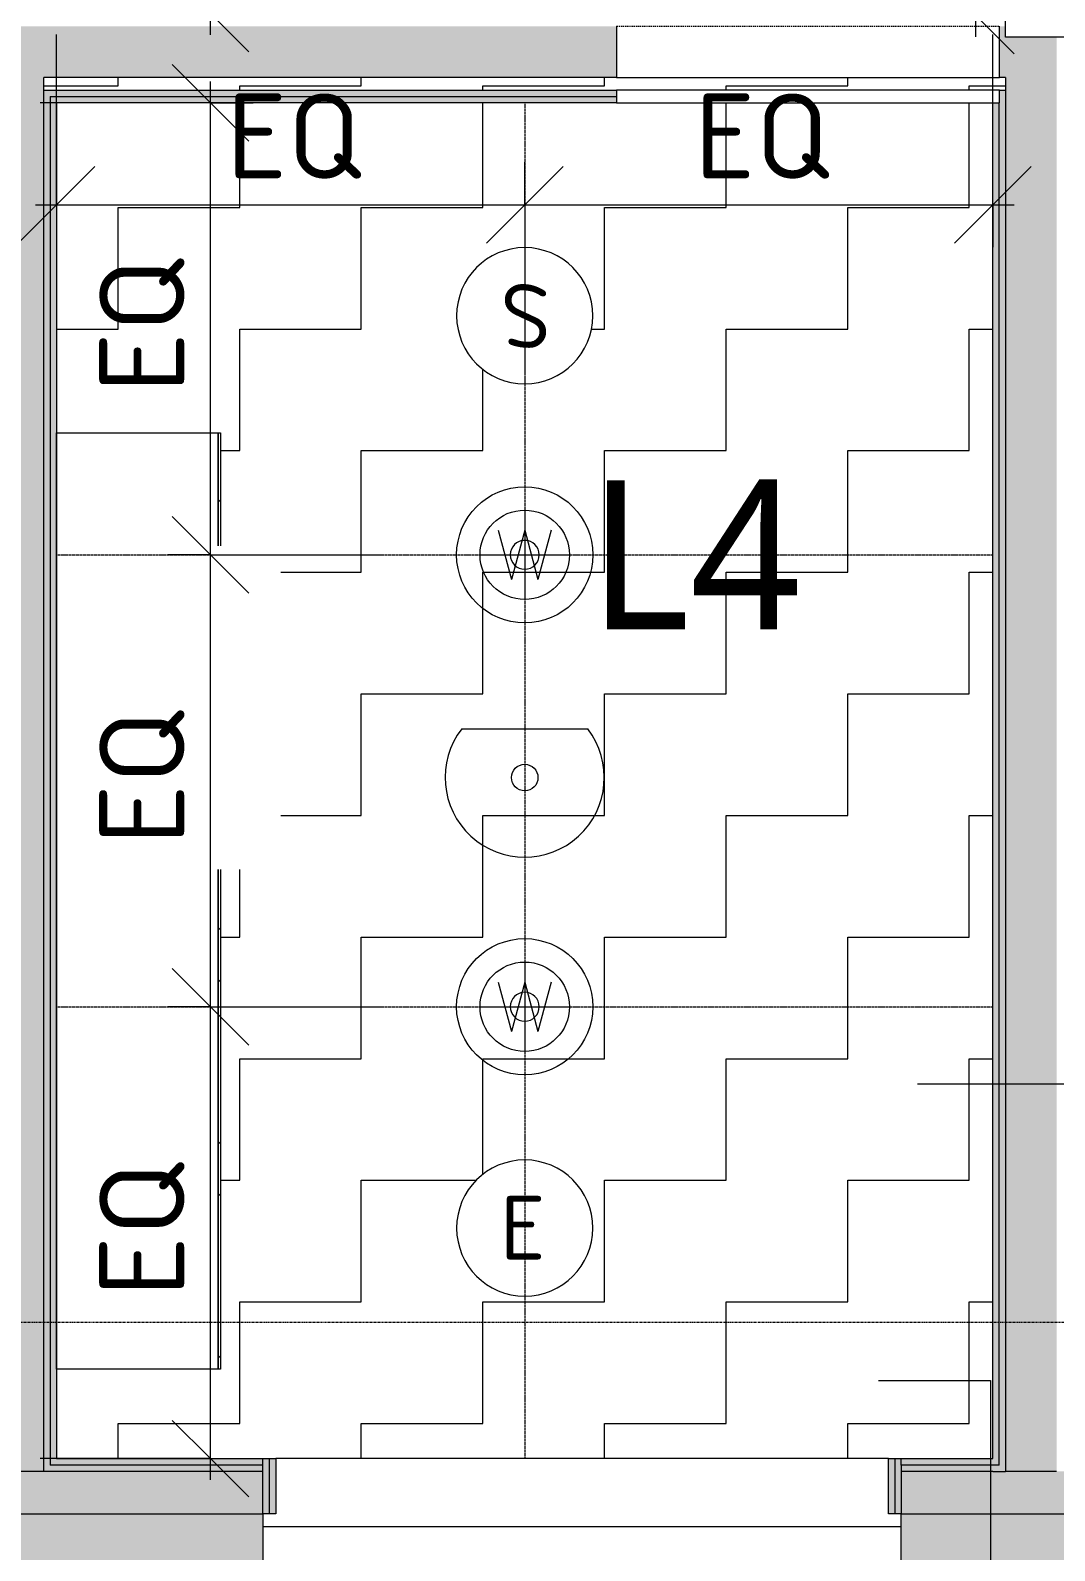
# Model space of a CAD drawing. Header units: centimetres. Extents: x -391356 to -382095, y -768 to 204275.
# Drawn here: x -388212 to -387971.3, y 200709.6 to 201066.7 of the extents above; entities that cross this region are included whole.
import ezdxf

# ---------------------------------------------------------------- set-up
doc = ezdxf.new("R2010")
doc.units = ezdxf.units.CM
for name, pattern in [('Dash', [0.5, 0.3, -0.2]), ('虛線圓點 3_16_', [0.79375, 0.47625, -0.15875, 0, -0.15875]), ('隱藏 1_16_', [0.238125, 0.15875, -0.079375])]:
    doc.linetypes.add(name, pattern=pattern)
for name, color, linetype, lineweight in [('一般標註', 7, 'Continuous', 5), ('一般模型', 7, 'Continuous', 5), ('共用邊緣', 7, 'Continuous', 5), ('天花板', 7, 'Continuous', 5), ('天花板標籤', 7, 'Continuous', 5), ('尺寸', 7, 'Continuous', 5), ('尺寸-100', 7, 'Continuous', 5), ('工項編碼標籤', 7, 'Continuous', 5), ('房間標籤', 7, 'Continuous', 5), ('柱線-1', 7, '虛線圓點 3_16_', 5), ('構架_豎框', 7, 'Continuous', 5), ('燈具', 7, 'Continuous', 5), ('牆', 7, 'Continuous', 5), ('窗', 7, 'Continuous', 5), ('線', 7, 'Continuous', 5), ('線-1', 7, '隱藏 1_16_', 5), ('表面樣式', 7, 'Continuous', 5)]:
    doc.layers.add(name, color=color, linetype=linetype, lineweight=lineweight)
for name, color, linetype, lineweight, true_color in [('塗層 2 _5_-1', 7, 'Continuous', 5, 0xaaaaaa), ('牆-1', 7, 'Continuous', 5, 0xe4e4e4), ('結構 _1_-1', 7, 'Continuous', 9, 0xaaaaaa), ('襯底_2_-1', 7, 'Continuous', 5, 0xaaaaaa), ('門-1', 7, 'Continuous', 5, 0xaaaaaa), ('門-3', 7, 'Continuous', 5, 0xeaeaea), ('門-4', 7, 'Dash', 5, 0xeaeaea)]:
    doc.layers.add(name, color=color, linetype=linetype, lineweight=lineweight, true_color=true_color)
doc.styles.add('ISOCPEUR', font='isocpeur.ttf', dxfattribs={"height": 15})
doc.styles.add('ISOCPEUR_4', font='isocpeur.ttf', dxfattribs={"height": 20})
doc.styles.add('微軟正黑體_1', font='Microsoft JhengHei.ttf', dxfattribs={"height": 35})
doc.dimstyles.new('一般標註_小_', dxfattribs={"dimscale": 30.48, "dimtxt": 19.919624, "dimasz": 0.590551, "dimexe": 0.328084, "dimexo": 0.0625, "dimgap": 0, "dimtad": 1, "dimdec": 1, "dimrnd": 0.1, "dimdsep": 46, "dimtxsty": 'ISOCPEUR_4', "dimblk1": 'OBLIQUE', "dimblk2": 'OBLIQUE', "dimsah": 1, "dimcen": 0.09, "dimdle": 0.164042, "dimazin": 0, "dimtfac": 1, "dimtdec": 4, "dimtix": 1, "dimtmove": 0, "dimatfit": 3, "dimfxl": 1.312336, "dimfxlon": 1, "dimtvp": 1, "dimtolj": 1, "dimtzin": 0, "dimarcsym": 2})

# ---------------------------------------------------------------- blocks, each defined once
blk = doc.blocks.new('通用窗 - W4_H230xW150-2956925-一層天花平面圖')
at = {"layer": '窗'}
for p, q in [((-75, 4.5), (-75, -7.5)), ((75, 4.5), (-75, 4.5)), ((75, -7.5), (75, 4.5)), ((75, -7.5), (-75, -7.5))]:
    blk.add_line(p, q, dxfattribs=at)
blk = doc.blocks.new('通用門_單開 - D2_H230xW90-3274375-一層天花平面圖')
at = {"layer": '構架_豎框'}
for p, q in [((-45, -27), (-45, -12)), ((-40, -12), (-45, -12)), ((40, -12), (-40, -12)), ((-40, -16), (-40, -12)), ((40, -12), (45, -12)), ((40, -16), (40, -12)), ((45, -12), (45, -27)), ((-38, -16), (-40, -16)), ((38, -16), (-38, -16)), ((-38, -16), (-38, -27)), ((38, -27), (38, -16)), ((38, -16), (40, -16)), ((-45, -27), (-38, -27)), ((-38, -27), (38, -27)), ((45, -27), (38, -27))]:
    blk.add_line(p, q, dxfattribs=at)
blk = doc.blocks.new('茶水間流理臺_1 - 茶水間流理臺_220 2-3115418-一層天花平面圖')
at = {"layer": '一般模型'}
h = blk.add_hatch(dxfattribs=at)
h.set_pattern_fill('FP_11', color=256, style=0, pattern_type=2)
h.set_pattern_definition([(315, (-200752.163, -388103.8), (25.144717, 25.144717), []), (315, (-200714.063, -388103.8), (25.144717, 25.144717), [])])
h.paths.add_polyline_path([(0, 63.5), (117.46, 63.5), (117.46, 64), (0, 64)])
h.paths.add_polyline_path([(193.46, 63.5), (220, 63.5), (220, 64), (193.46, 64)])
for p, q in [((0, 102), (220, 102)), ((0, 64), (0, 102)), ((220, 102), (220, 64)), ((117.46, 64), (0, 64)), ((0, 63.5), (0, 64)), ((0, 64), (117.46, 64)), ((117.46, 63.5), (0, 63.5)), ((220, 64), (193.46, 64)), ((193.46, 64), (220, 64)), ((220, 63.5), (193.46, 63.5)), ((220, 64), (220, 63.5))]:
    blk.add_line(p, q, dxfattribs=at)
blk = doc.blocks.new('開口 - 開口 90_240-3125759-一層天花平面圖')
at = {"layer": '門-4'}
for p, q in [((-45, 6), (45, 6)), ((-45, -6), (45, -6))]:
    blk.add_line(p, q, dxfattribs=at)
blk = doc.blocks.new('L4 防潮圓形崁燈 - L4-2186256-一層天花平面圖')
at = {"layer": '燈具'}
for p, q in [((0, 10.5), (0, -10.5)), ((-6.21, 5.8), (-3.11, -5.8)), ((0, 5.8), (-3.11, -5.8)), ((0, 5.8), (3.11, -5.8)), ((6.21, 5.8), (3.11, -5.8)), ((-10.5, 0), (10.5, 0))]:
    blk.add_line(p, q, dxfattribs=at)
for radius in [16, 10.5]:
    blk.add_circle((0, 0), radius, dxfattribs=at)
blk = doc.blocks.new('DIMBLOCK29-一層天花平面圖')
at = {"layer": '尺寸-100'}
for p, q in [((-388169.63, 201142.93), (-388178.63, 201151.93)), ((-388169.63, 201142.93), (-388209.63, 201142.93)), ((-388169.63, 201065.7), (-388169.63, 201142.93)), ((-388169.63, 201142.93), (-388160.63, 201133.93)), ((-388169.63, 201142.93), (-388159.63, 201142.93)), ((-388169.63, 201070.7), (-388178.63, 201079.7)), ((-388169.63, 201070.7), (-388209.63, 201070.7)), ((-388169.63, 201070.7), (-388160.63, 201061.7)), ((-388169.63, 201070.7), (-388159.63, 201070.7))]:
    blk.add_line(p, q, dxfattribs=at)
at = {"layer": '尺寸-100', "color": 0, "insert": (-388195.76, 201091.68), "char_height": 20, "width": 36.315, "attachment_point": 1, "rotation": 90, "line_spacing_factor": 1.149209, "style": 'ISOCPEUR_4'}
blk.add_mtext('EQ', dxfattribs=at)
blk = doc.blocks.new('_Oblique')
at = {"color": 0, "linetype": 'ByBlock', "lineweight": -2}
blk.add_line((-0.5, -0.5), (0.5, 0.5), dxfattribs=at)
blk = doc.blocks.new('DIMBLOCK31-一層天花平面圖')
at = {"layer": '尺寸-100'}
for p, q in [((-388169.63, 200837.34), (-388178.63, 200846.34)), ((-388169.63, 200837.34), (-388179.63, 200837.34)), ((-388169.63, 200726.16), (-388169.63, 200837.34)), ((-388169.63, 200837.34), (-388160.63, 200828.34)), ((-388169.63, 200837.34), (-388129.63, 200837.34)), ((-388169.63, 200731.16), (-388178.63, 200740.16)), ((-388169.63, 200731.16), (-388209.63, 200731.16)), ((-388169.63, 200731.16), (-388160.63, 200722.16)), ((-388169.63, 200731.16), (-388159.63, 200731.16))]:
    blk.add_line(p, q, dxfattribs=at)
at = {"layer": '尺寸-100', "color": 0, "insert": (-388195.76, 200769.12), "char_height": 20, "width": 36.315, "attachment_point": 1, "rotation": 90, "line_spacing_factor": 1.149209, "style": 'ISOCPEUR_4'}
blk.add_mtext('EQ', dxfattribs=at)
blk = doc.blocks.new('DIMBLOCK32-一層天花平面圖')
at = {"layer": '尺寸-100'}
for p, q in [((-388169.63, 200943.52), (-388178.63, 200952.52)), ((-388169.63, 200943.52), (-388179.63, 200943.52)), ((-388169.63, 200837.34), (-388169.63, 200943.52)), ((-388169.63, 200943.52), (-388160.63, 200934.52)), ((-388169.63, 200943.52), (-388129.63, 200943.52)), ((-388169.63, 200837.34), (-388178.63, 200846.34)), ((-388169.63, 200837.34), (-388179.63, 200837.34)), ((-388169.63, 200837.34), (-388160.63, 200828.34)), ((-388169.63, 200837.34), (-388129.63, 200837.34))]:
    blk.add_line(p, q, dxfattribs=at)
at = {"layer": '尺寸-100', "color": 0, "insert": (-388195.76, 200875.3), "char_height": 20, "width": 36.315, "attachment_point": 1, "rotation": 90, "line_spacing_factor": 1.149209, "style": 'ISOCPEUR_4'}
blk.add_mtext('EQ', dxfattribs=at)
blk = doc.blocks.new('DIMBLOCK33-一層天花平面圖')
at = {"layer": '尺寸-100'}
for p, q in [((-388169.63, 201049.7), (-388178.63, 201058.7)), ((-388169.63, 200943.52), (-388169.63, 201054.7)), ((-388169.63, 201049.7), (-388209.63, 201049.7)), ((-388169.63, 201049.7), (-388160.63, 201040.7)), ((-388169.63, 201049.7), (-388159.63, 201049.7)), ((-388169.63, 200943.52), (-388178.63, 200952.52)), ((-388169.63, 200943.52), (-388179.63, 200943.52)), ((-388169.63, 200943.52), (-388160.63, 200934.52)), ((-388169.63, 200943.52), (-388129.63, 200943.52))]:
    blk.add_line(p, q, dxfattribs=at)
at = {"layer": '尺寸-100', "color": 0, "insert": (-388195.76, 200981.48), "char_height": 20, "width": 36.315, "attachment_point": 1, "rotation": 90, "line_spacing_factor": 1.149209, "style": 'ISOCPEUR_4'}
blk.add_mtext('EQ', dxfattribs=at)
blk = doc.blocks.new('DIMBLOCK34-一層天花平面圖')
at = {"layer": '尺寸-100'}
for p, q in [((-388205.8, 201025.78), (-388205.8, 201065.78)), ((-388205.8, 201025.78), (-388196.8, 201034.78)), ((-388095.8, 201025.78), (-388095.8, 201035.78)), ((-388095.8, 201025.78), (-388086.8, 201034.78)), ((-388205.8, 201025.78), (-388214.8, 201016.78)), ((-388210.8, 201025.78), (-388095.8, 201025.78)), ((-388205.8, 201025.78), (-388205.8, 201015.78)), ((-388095.8, 201025.78), (-388104.8, 201016.78)), ((-388095.8, 201025.78), (-388095.8, 200985.78))]:
    blk.add_line(p, q, dxfattribs=at)
at = {"layer": '尺寸-100', "color": 0, "insert": (-388165.93, 201051.91), "char_height": 20, "width": 36.315, "attachment_point": 1, "line_spacing_factor": 1.149209, "style": 'ISOCPEUR_4'}
blk.add_mtext('EQ', dxfattribs=at)
blk = doc.blocks.new('DIMBLOCK35-一層天花平面圖')
at = {"layer": '尺寸-100'}
for p, q in [((-387985.81, 201025.78), (-387985.81, 201065.78)), ((-388095.8, 201025.78), (-388095.8, 201035.78)), ((-388095.8, 201025.78), (-388086.8, 201034.78)), ((-387985.81, 201025.78), (-387976.81, 201034.78)), ((-388095.8, 201025.78), (-388104.8, 201016.78)), ((-388095.8, 201025.78), (-387980.81, 201025.78)), ((-388095.8, 201025.78), (-388095.8, 200985.78)), ((-387985.81, 201025.78), (-387994.81, 201016.78)), ((-387985.81, 201025.78), (-387985.81, 201015.78))]:
    blk.add_line(p, q, dxfattribs=at)
at = {"layer": '尺寸-100', "color": 0, "insert": (-388055.94, 201051.91), "char_height": 20, "width": 36.315, "attachment_point": 1, "line_spacing_factor": 1.149209, "style": 'ISOCPEUR_4'}
blk.add_mtext('EQ', dxfattribs=at)
blk = doc.blocks.new('DIMBLOCK129-一層天花平面圖')
at = {"layer": '尺寸-100'}
for p, q in [((-387989.76, 201175.16), (-387998.76, 201184.16)), ((-387989.76, 201175.16), (-388029.76, 201175.16)), ((-387989.76, 201065.2), (-387989.76, 201175.16)), ((-387989.76, 201175.16), (-387980.76, 201166.16)), ((-387989.76, 201175.16), (-387979.76, 201175.16)), ((-387989.76, 201070.2), (-387998.76, 201079.2)), ((-387989.76, 201070.2), (-388029.76, 201070.2)), ((-387989.76, 201070.2), (-387980.76, 201061.2)), ((-387989.76, 201070.2), (-387979.76, 201070.2))]:
    blk.add_line(p, q, dxfattribs=at)
at = {"layer": '尺寸-100', "color": 0, "insert": (-388015.88, 201103.53), "char_height": 20, "width": 45.9684, "attachment_point": 1, "rotation": 90, "line_spacing_factor": 1.149209, "style": 'ISOCPEUR_4'}
blk.add_mtext('105', dxfattribs=at)

msp = doc.modelspace()

# ---------------------------------------------------------------- hatches: boundary and pattern name
at = {"layer": '牆-1'}
h = msp.add_hatch(color=256, dxfattribs=at)
h.paths.add_polyline_path([(-387982.31, 200728.16), (-387970.81, 200728.16), (-387970.81, 201065.16), (-387982.81, 201065.16), (-387982.81, 200728.16)])
h.paths.add_polyline_path([(-387976.81, 201155.16), (-387970.81, 201155.16), (-387970.81, 201353.16), (-387982.81, 201353.16), (-387982.81, 201155.16)])
h.paths.add_polyline_path([(-387982.81, 201428.16), (-387970.81, 201428.16), (-387970.81, 201433.16), (-387982.81, 201433.16), (-387982.81, 201430.61)])
h = msp.add_hatch(color=256, dxfattribs=at)
h.paths.add_polyline_path([(-388388.81, 201055.7), (-388074.21, 201055.7), (-388074.21, 201067.7), (-388388.81, 201067.7), (-388388.81, 201058.48)])
h.paths.add_polyline_path([(-387984.21, 201055.7), (-387982.81, 201055.7), (-387982.81, 201067.7), (-387984.21, 201067.7), (-387984.21, 201058.48)])
for points in [[(-388208.8, 200728.16), (-388208.8, 201055.7), (-388220.8, 201055.7), (-388220.8, 200728.16), (-388211.89, 200728.16)], [(-388208.8, 200729.66), (-388207.3, 200729.66), (-388207.3, 201052.7), (-388208.8, 201052.7), (-388208.8, 200731.16)], [(-388207.3, 200731.16), (-388205.8, 200731.16), (-388205.8, 201051.2), (-388207.3, 201051.2), (-388207.3, 200731.77)], [(-388092.53, 201049.7), (-388074.21, 201049.7), (-388074.21, 201051.2), (-388205.8, 201051.2), (-388205.77, 201049.7), (-388108.81, 201049.7)], [(-387984.31, 200728.16), (-387982.81, 200728.16), (-387982.81, 201051.2), (-387984.21, 201051.2), (-387984.31, 201011.81), (-387984.31, 200729.66)], [(-387984.31, 200729.66), (-387984.31, 201049.7), (-387985.81, 201049.7), (-387985.81, 200729.66)], [(-388155.81, 200718.16), (-388155.81, 200731.16), (-388157.31, 200731.16), (-388157.31, 200718.16)], [(-388154.31, 200718.16), (-388154.31, 200731.16), (-388155.81, 200731.16), (-388155.81, 200718.16)], [(-388008.81, 200718.16), (-388008.81, 200731.16), (-388010.31, 200731.16), (-388010.31, 200718.16)], [(-388008.81, 200718.16), (-388007.31, 200718.16), (-388007.31, 200731.16), (-388008.81, 200731.16), (-388008.81, 200722.81)]]:
    msp.add_hatch(color=256, dxfattribs=at).paths.add_polyline_path(points)
h = msp.add_hatch(color=256, dxfattribs=at)
h.paths.add_polyline_path([(-387984.21, 201051.2), (-387982.81, 201051.2), (-387982.81, 201052.7), (-387984.21, 201052.7), (-387984.21, 201051.7)])
h.paths.add_polyline_path([(-388199.59, 201051.2), (-388074.21, 201051.2), (-388074.21, 201052.7), (-388207.3, 201052.7), (-388207.3, 201051.2), (-388200.1, 201051.2)])
h = msp.add_hatch(color=256, dxfattribs=at)
h.paths.add_polyline_path([(-387985.81, 200728.16), (-387984.31, 200728.16), (-387984.31, 200729.66), (-388007.31, 200729.66), (-388007.31, 200728.16), (-387991.49, 200728.16)])
h.paths.add_polyline_path([(-388199.33, 200728.16), (-388157.31, 200728.16), (-388157.31, 200729.66), (-388208.8, 200729.66), (-388208.8, 200728.16), (-388199.43, 200728.16)])
h = msp.add_hatch(color=256, dxfattribs=at)
h.paths.add_polyline_path([(-387985.81, 200729.66), (-387985.81, 200731.16), (-388007.31, 200731.16), (-388007.31, 200729.66), (-387992.86, 200729.66)])
h.paths.add_polyline_path([(-388198.03, 200729.66), (-388157.31, 200729.66), (-388157.31, 200731.16), (-388207.3, 200731.16), (-388207.3, 200729.66), (-388198.13, 200729.66)])
h = msp.add_hatch(color=256, dxfattribs=at)
h.paths.add_polyline_path([(-388613.31, 200718.16), (-388613.31, 200728.16), (-388615.81, 200728.16), (-388615.81, 200718.16), (-388615.65, 200718.16)])
h.paths.add_polyline_path([(-388182.05, 200718.16), (-388157.31, 200718.16), (-388157.31, 200728.16), (-388403.31, 200728.16), (-388403.31, 200718.16), (-388208.8, 200718.16)])
h.paths.add_polyline_path([(-387883.63, 200718.16), (-387855.81, 200718.16), (-387855.81, 200728.16), (-388007.31, 200728.16), (-388007.31, 200718.16), (-387943.32, 200718.16)])
h = msp.add_hatch(color=256, dxfattribs=at)
h.paths.add_polyline_path([(-387764.26, 200703.16), (-387750.81, 200703.16), (-387750.81, 200718.16), (-388007.31, 200718.16), (-388007.31, 200703.16), (-387880.81, 200703.16)])
h.paths.add_polyline_path([(-390390.36, 200703.16), (-390344.51, 200703.16), (-390344.51, 200718.16), (-390455.81, 200718.16), (-390455.81, 200703.16)])
h.paths.add_polyline_path([(-389605.65, 200703.16), (-389469.51, 200703.16), (-389469.51, 200718.16), (-389627.01, 200718.16), (-389627.01, 200703.16), (-389605.81, 200703.16)])
h.paths.add_polyline_path([(-388752.01, 200703.16), (-388598.31, 200703.16), (-388598.31, 200718.16), (-388752.01, 200718.16), (-388752.01, 200710.66)])
h.paths.add_polyline_path([(-388448.31, 200703.16), (-388157.31, 200703.16), (-388157.31, 200718.16), (-388448.31, 200718.16), (-388448.31, 200710.66)])
at = {"layer": '表面樣式'}
h = msp.add_hatch(dxfattribs=at)
h.set_pattern_fill('FP_2', color=256, style=0, pattern_type=2)
h.set_pattern_definition([(0, (0, 0), (28.575, 28.575), [28.575, -28.575]), (90, (28.575, 0), (-28.575, 28.575), [28.575, -28.575])])
h.paths.add_polyline_path([(-388196.49, 200731.16), (-387985.81, 200731.16), (-387985.81, 201049.7), (-388205.8, 201049.7), (-388205.8, 200972.16), (-388167.3, 200972.16), (-388167.3, 200945.62), (-388153.13, 200945.62), (-388153.13, 200869.62), (-388167.3, 200869.62), (-388167.3, 200752.16), (-388205.8, 200752.16), (-388205.8, 200731.16), (-388196.62, 200731.16)])
h.paths.add_polyline_path([(-388095.8, 200769.34), (-388096.64, 200769.36), (-388098.31, 200769.54), (-388101.14, 200770.26), (-388103.44, 200771.28), (-388105.21, 200772.4), (-388106.19, 200773.17), (-388107.97, 200774.95), (-388109.22, 200776.63), (-388110.22, 200778.44), (-388110.58, 200779.22), (-388111.14, 200780.8), (-388111.67, 200783.25), (-388111.8, 200785.76), (-388111.53, 200788.26), (-388111.14, 200789.89), (-388110.58, 200791.46), (-388109.22, 200794.06), (-388107.97, 200795.73), (-388107.41, 200796.35), (-388105.21, 200798.29), (-388103.07, 200799.6), (-388101.14, 200800.42), (-388099.94, 200800.8), (-388098.31, 200801.14), (-388095.8, 200801.34), (-388094.97, 200801.32), (-388092.53, 200800.98), (-388090.46, 200800.42), (-388088.17, 200799.4), (-388086.4, 200798.29), (-388085.41, 200797.51), (-388083.64, 200795.73), (-388082.38, 200794.06), (-388081.74, 200792.98), (-388081.02, 200791.46), (-388080.46, 200789.89), (-388079.94, 200787.43), (-388079.81, 200784.92), (-388080.07, 200782.43), (-388080.46, 200780.8), (-388081.39, 200778.44), (-388082.38, 200776.63), (-388083.64, 200774.95), (-388084.2, 200774.33), (-388086.4, 200772.4), (-388088.54, 200771.08), (-388090.46, 200770.26), (-388092.53, 200769.7), (-388093.3, 200769.54), (-388094.97, 200769.36)])
h.paths.add_polyline_path([(-388095.8, 200833.94), (-388096.68, 200834.06), (-388097.5, 200834.4), (-388098.21, 200834.94), (-388098.75, 200835.64), (-388099.09, 200836.46), (-388099.2, 200837.34), (-388099.09, 200838.22), (-388098.75, 200839.04), (-388098.21, 200839.75), (-388097.5, 200840.29), (-388096.68, 200840.63), (-388095.51, 200840.7), (-388094.6, 200840.49), (-388094.1, 200840.29), (-388093.4, 200839.75), (-388092.86, 200839.04), (-388092.52, 200838.22), (-388092.4, 200837.34), (-388092.52, 200836.46), (-388092.86, 200835.64), (-388093.4, 200834.94), (-388094.1, 200834.4), (-388094.92, 200834.06)])
h.paths.add_polyline_path([(-388095.8, 200940.12), (-388096.68, 200940.23), (-388097.5, 200940.57), (-388098.21, 200941.11), (-388098.75, 200941.82), (-388099.09, 200942.64), (-388099.2, 200943.52), (-388099.09, 200944.4), (-388098.75, 200945.22), (-388098.21, 200945.92), (-388097.5, 200946.46), (-388096.68, 200946.8), (-388095.8, 200946.92), (-388094.92, 200946.8), (-388094.1, 200946.46), (-388093.4, 200945.92), (-388092.86, 200945.22), (-388092.52, 200944.4), (-388092.4, 200943.52), (-388092.53, 200942.62), (-388092.87, 200941.8), (-388093.4, 200941.11), (-388094.1, 200940.57), (-388094.92, 200940.23)])
h.paths.add_polyline_path([(-388095.8, 200983.7), (-388097.5, 200983.81), (-388099.09, 200984.06), (-388101.14, 200984.61), (-388103.66, 200985.76), (-388105.21, 200986.75), (-388106.19, 200987.53), (-388107.97, 200989.31), (-388109.22, 200990.98), (-388109.86, 200992.06), (-388110.58, 200993.57), (-388111.14, 200995.15), (-388111.67, 200997.61), (-388111.8, 201000.12), (-388111.51, 201002.7), (-388110.86, 201005.03), (-388110.58, 201005.82), (-388109.22, 201008.41), (-388107.97, 201010.09), (-388106.93, 201011.16), (-388105.21, 201012.64), (-388103.07, 201013.95), (-388101.14, 201014.78), (-388099.94, 201015.15), (-388098.31, 201015.5), (-388095.8, 201015.7), (-388094.97, 201015.67), (-388092.53, 201015.34), (-388090.46, 201014.78), (-388088.17, 201013.76), (-388086.4, 201012.64), (-388085.36, 201011.81), (-388083.49, 201009.9), (-388082.38, 201008.41), (-388081.74, 201007.33), (-388080.74, 201005.02), (-388080.46, 201004.24), (-388079.94, 201001.78), (-388079.81, 200999.28), (-388080.07, 200996.78), (-388080.46, 200995.15), (-388081.02, 200993.57), (-388082.38, 200990.98), (-388083.64, 200989.31), (-388084.42, 200988.47), (-388086.4, 200986.75), (-388088.54, 200985.44), (-388091.2, 200984.39), (-388092.53, 200984.06), (-388094.1, 200983.81), (-388095.68, 200983.7)])
h.paths.add_polyline_path([(-387985.25, 201052.7), (-387982.81, 201052.7), (-387982.81, 201055.7), (-388208.8, 201055.7), (-388208.8, 201052.7), (-387985.28, 201052.7)])
h.paths.add_polyline_path([(-388169.44, 201070.7), (-388167.81, 201070.7), (-388167.81, 201215.16), (-388385.81, 201215.16), (-388385.81, 201070.7), (-388169.48, 201070.7)])
h.paths.add_polyline_path([(-388276.81, 201139.53), (-388277.69, 201139.65), (-388278.79, 201140.21), (-388279.21, 201140.53), (-388279.75, 201141.23), (-388280.09, 201142.05), (-388280.21, 201142.93), (-388280.09, 201143.81), (-388279.75, 201144.63), (-388279.21, 201145.33), (-388278.51, 201145.87), (-388277.69, 201146.21), (-388276.81, 201146.33), (-388275.93, 201146.21), (-388275.11, 201145.87), (-388274.4, 201145.33), (-388273.86, 201144.63), (-388273.52, 201143.81), (-388273.41, 201142.93), (-388273.52, 201142.05), (-388273.86, 201141.23), (-388274.4, 201140.53), (-388275.11, 201139.99), (-388275.93, 201139.65)])
h.paths.add_polyline_path([(-387768.81, 201175.16), (-387768.81, 201430.16), (-387967.81, 201430.16), (-387967.81, 201175.16), (-387770.81, 201175.16)])
h.paths.add_polyline_path([(-387880.81, 201185.16), (-387957.81, 201185.16), (-387957.81, 201199.16), (-387778.81, 201199.16), (-387778.81, 201185.16), (-387866.55, 201185.16)])
h.paths.add_polyline_path([(-388168.12, 201233.16), (-388167.81, 201233.16), (-388167.81, 201430.16), (-388385.81, 201430.16), (-388385.81, 201233.16), (-388168.16, 201233.16)])
h.paths.add_polyline_path([(-387934.06, 201280.01), (-387934.06, 201318.54), (-387902.06, 201318.54), (-387902.06, 201280.01)])
h.paths.add_polyline_path([(-387818.56, 201286.66), (-387819.39, 201286.68), (-387821.06, 201286.86), (-387823.9, 201287.58), (-387826.19, 201288.6), (-387827.96, 201289.72), (-387828.95, 201290.5), (-387830.72, 201292.27), (-387831.98, 201293.95), (-387832.62, 201295.03), (-387833.34, 201296.54), (-387833.9, 201298.12), (-387834.42, 201300.57), (-387834.55, 201303.08), (-387834.29, 201305.58), (-387833.9, 201307.21), (-387833.34, 201308.79), (-387831.98, 201311.38), (-387830.72, 201313.05), (-387830.16, 201313.68), (-387827.96, 201315.61), (-387825.82, 201316.92), (-387823.9, 201317.74), (-387822.7, 201318.12), (-387821.06, 201318.47), (-387818.56, 201318.66), (-387817.72, 201318.64), (-387816.05, 201318.47), (-387813.22, 201317.74), (-387810.92, 201316.72), (-387809.15, 201315.61), (-387808.17, 201314.83), (-387806.39, 201313.05), (-387805.14, 201311.38), (-387804.5, 201310.3), (-387803.77, 201308.79), (-387803.22, 201307.21), (-387802.69, 201304.75), (-387802.56, 201302.24), (-387802.82, 201299.75), (-387803.22, 201298.12), (-387803.77, 201296.54), (-387805.14, 201293.95), (-387806.39, 201292.27), (-387806.95, 201291.65), (-387809.15, 201289.72), (-387811.29, 201288.41), (-387813.22, 201287.58), (-387814.42, 201287.21), (-387816.05, 201286.86), (-387817.72, 201286.68)])
h.paths.add_polyline_path([(-387868.31, 201299.26), (-387869.19, 201299.38), (-387870.01, 201299.72), (-387870.71, 201300.26), (-387871.25, 201300.96), (-387871.59, 201301.78), (-387871.71, 201302.66), (-387871.59, 201303.54), (-387871.25, 201304.36), (-387870.71, 201305.07), (-387870.01, 201305.61), (-387869.19, 201305.95), (-387868.31, 201306.06), (-387867.43, 201305.95), (-387866.61, 201305.61), (-387865.81, 201304.94), (-387865.36, 201304.36), (-387865.02, 201303.54), (-387864.91, 201302.66), (-387865.02, 201301.78), (-387865.36, 201300.96), (-387865.9, 201300.26), (-387866.61, 201299.72), (-387867.43, 201299.38)])
h.paths.add_polyline_path([(-388276.81, 201328.26), (-388277.69, 201328.38), (-388278.51, 201328.72), (-388279.21, 201329.26), (-388279.75, 201329.96), (-388280.09, 201330.78), (-388280.21, 201331.66), (-388280.09, 201332.54), (-388279.75, 201333.36), (-388279.21, 201334.07), (-388278.51, 201334.61), (-388277.69, 201334.95), (-388276.81, 201335.06), (-388275.93, 201334.95), (-388275.11, 201334.61), (-388274.4, 201334.07), (-388273.86, 201333.36), (-388273.52, 201332.54), (-388273.41, 201331.66), (-388273.52, 201330.78), (-388273.86, 201329.96), (-388274.4, 201329.26), (-388275.11, 201328.72), (-388275.93, 201328.38)])

# ---------------------------------------------------------------- linework, layer by layer
at = {"layer": '一般標註'}
for centre, start, end in [((-388095.8, 200999.7), 0, 180), ((-388095.8, 200999.7), 180, 0), ((-388095.8, 200785.34), 0, 180), ((-388095.8, 200785.34), 180, 0)]:
    msp.add_arc(centre, 16, start, end, dxfattribs=at)
at = {"layer": '共用邊緣'}
for p, q in [((-388207.3, 201051.2), (-388207.3, 200729.66)), ((-388207.3, 201051.2), (-388074.21, 201051.2)), ((-387984.31, 200729.66), (-387984.31, 201049.7)), ((-388157.31, 200729.66), (-388207.3, 200729.66)), ((-388155.81, 200718.16), (-388155.81, 200731.16)), ((-388008.81, 200731.16), (-388008.81, 200718.16)), ((-387984.31, 200729.66), (-388007.31, 200729.66)), ((-388157.31, 200728.16), (-388220.8, 200728.16)), ((-387985.81, 200728.16), (-388007.31, 200728.16)), ((-387970.81, 200728.16), (-387982.81, 200728.16))]:
    msp.add_line(p, q, dxfattribs=at)
at = {"layer": '塗層 2 _5_-1'}
for p, q in [((-388074.21, 201067.7), (-388074.21, 201055.7)), ((-387984.21, 201055.7), (-387984.21, 201067.7)), ((-388074.21, 201055.7), (-388208.8, 201055.7)), ((-388208.8, 200728.16), (-388208.8, 201055.7)), ((-387982.81, 201055.7), (-387984.21, 201055.7)), ((-387982.81, 201055.7), (-387982.81, 200728.16)), ((-388208.8, 201052.7), (-388074.21, 201052.7)), ((-388074.21, 201052.7), (-388074.21, 201051.2)), ((-387984.21, 201052.7), (-387982.81, 201052.7)), ((-387984.21, 201051.2), (-387984.21, 201052.7)), ((-387984.31, 201049.7), (-387984.21, 201049.7)), ((-388157.31, 200718.16), (-388157.31, 200731.16)), ((-388157.31, 200731.16), (-388155.81, 200731.16)), ((-388008.81, 200731.16), (-388007.31, 200731.16)), ((-388007.31, 200729.66), (-388007.31, 200718.16)), ((-387985.81, 200728.16), (-387982.81, 200728.16)), ((-388155.81, 200718.16), (-388157.31, 200718.16)), ((-388007.31, 200718.16), (-388008.81, 200718.16))]:
    msp.add_line(p, q, dxfattribs=at)
at = {"layer": '天花板'}
for centre, start, end in [((-388095.8, 200943.52), 0, 180), ((-388095.8, 200943.52), 180, 0), ((-388095.8, 200837.34), 0, 180), ((-388095.8, 200837.34), 180, 0)]:
    msp.add_arc(centre, 3.4, start, end, dxfattribs=at)
at = {"layer": '天花板標籤'}
msp.add_line((-388003.5, 200819.2), (-387849.11, 200819.2), dxfattribs=at)
at = {"layer": '房間標籤'}
for p, q in [((-388012.64, 200749.52), (-387986.34, 200749.52)), ((-387986.34, 200749.52), (-387986.44, 200629.93))]:
    msp.add_line(p, q, dxfattribs=at)
at = {"layer": '柱線-1'}
msp.add_line((-387758.97, 200763.16), (-390618.81, 200763.16), dxfattribs=at)
at = {"layer": '牆'}
for p, q in [((-388074.21, 201055.7), (-387984.21, 201055.7)), ((-387984.21, 201052.7), (-388074.21, 201052.7)), ((-388074.21, 201049.7), (-387985.81, 201049.7)), ((-388010.31, 200731.16), (-388154.31, 200731.16))]:
    msp.add_line(p, q, dxfattribs=at)
at = {"layer": '結構 _1_-1'}
for p, q in [((-388403.31, 200718.16), (-388157.31, 200718.16)), ((-388157.31, 200718.16), (-388157.31, 200715.16)), ((-388007.31, 200715.16), (-388007.31, 200718.16)), ((-388007.31, 200718.16), (-387855.81, 200718.16))]:
    msp.add_line(p, q, dxfattribs=at)
at = {"layer": '線'}
msp.add_line((-388110.6, 200902.61), (-388081, 200902.61), dxfattribs=at)
msp.add_circle((-388095.8, 200891.18), 3.12, dxfattribs=at)
msp.add_arc((-388095.8, 200891.18), 18.7, 142.3301, 37.6699, dxfattribs=at)
at = {"layer": '線-1'}
for p, q in [((-388095.8, 201049.7), (-388095.8, 200731.16)), ((-388205.8, 200943.52), (-387985.81, 200943.52)), ((-388205.8, 200837.34), (-387985.81, 200837.34))]:
    msp.add_line(p, q, dxfattribs=at)
at = {"layer": '襯底_2_-1'}
for p, q in [((-388074.21, 201051.2), (-388074.21, 201049.7)), ((-387984.21, 201049.7), (-387984.21, 201051.2)), ((-388205.8, 201049.7), (-388205.8, 200731.16)), ((-388074.21, 201049.7), (-388205.8, 201049.7)), ((-387985.81, 200731.16), (-387985.81, 201049.7)), ((-387985.81, 201049.7), (-387984.31, 201049.7)), ((-388205.8, 200731.16), (-388157.31, 200731.16)), ((-388155.81, 200731.16), (-388154.31, 200731.16)), ((-388154.31, 200731.16), (-388154.31, 200718.16)), ((-388010.31, 200718.16), (-388010.31, 200731.16)), ((-388010.31, 200731.16), (-388008.81, 200731.16)), ((-388007.31, 200729.66), (-388007.31, 200731.16)), ((-388007.31, 200731.16), (-387985.81, 200731.16)), ((-388154.31, 200718.16), (-388155.81, 200718.16)), ((-388008.81, 200718.16), (-388010.31, 200718.16))]:
    msp.add_line(p, q, dxfattribs=at)

# ---------------------------------------------------------------- block references
at = {"layer": '一般模型', "rotation": 90.00000000001417}
msp.add_blockref('茶水間流理臺_1 - 茶水間流理臺_220 2-3115418-一層天花平面圖', (-388103.8, 200752.16), dxfattribs=at)
at = {"layer": '燈具'}
for p in [(-388095.8, 200943.52), (-388095.8, 200837.34)]:
    msp.add_blockref('L4 防潮圓形崁燈 - L4-2186256-一層天花平面圖', p, dxfattribs=at)
at = {"layer": '窗'}
msp.add_blockref('通用窗 - W4_H230xW150-2956925-一層天花平面圖', (-388082.31, 200710.66), dxfattribs=at)
at = {"layer": '門-1', "rotation": 270}
msp.add_blockref('通用門_單開 - D2_H230xW90-3274375-一層天花平面圖', (-387955.81, 201110.16), dxfattribs=at)
at = {"layer": '門-3'}
msp.add_blockref('開口 - 開口 90_240-3125759-一層天花平面圖', (-388029.21, 201061.7), dxfattribs=at)

# ---------------------------------------------------------------- texts
at = {"layer": '一般標註', "insert": (-388089.69, 200992.15), "char_height": 15, "width": 14.4304, "attachment_point": 1, "rotation": 180, "style": 'ISOCPEUR'}
msp.add_mtext('\\fISOCPEUR|b0|i0|c136|p34|;S', dxfattribs=at)
at = {"layer": '一般標註', "insert": (-388101.64, 200792.89), "char_height": 15, "width": 12.827, "attachment_point": 1, "style": 'ISOCPEUR'}
msp.add_mtext('\\fISOCPEUR|b0|i0|c136|p34|;E', dxfattribs=at)
at = {"layer": '工項編碼標籤', "insert": (-388080.85, 200961.05), "char_height": 35, "width": 60.1266, "attachment_point": 1, "style": '微軟正黑體_1'}
msp.add_mtext('L4', dxfattribs=at)

# ---------------------------------------------------------------- dimensions: what is measured, and where the dimension line sits
at = {"layer": '尺寸'}
dim = msp.add_linear_dim(base=(-387989.76, 201175.16), p1=(-388029.76, 201070.2), p2=(-388029.76, 201175.16), angle=90, dimstyle='一般標註_小_', override={"dimpost": '<>', "dimfxl": 104.966946}, dxfattribs=at)
dim.commit()
dim.dimension.update_dxf_attribs({"geometry": 'DIMBLOCK129-一層天花平面圖', "text_midpoint": (-387999.76, 201122.68)})
for base, p1, p2, override, picture, middle in [((-388169.63, 201142.93), (-388209.63, 201070.7), (-388209.63, 201142.93), {"dimpost": '<>', "dimfxl": 72.233473}, 'DIMBLOCK29-一層天花平面圖', (-388179.63, 201106.81)), ((-388169.63, 201049.7), (-388129.63, 200943.52), (-388209.63, 201049.7), {"dimpost": '<>', "dimfxl": 132.942537}, 'DIMBLOCK33-一層天花平面圖', (-388179.63, 200996.61)), ((-388169.63, 200943.52), (-388129.63, 200837.34), (-388129.63, 200943.52), {"dimpost": '<>', "dimfxl": 106.177767}, 'DIMBLOCK32-一層天花平面圖', (-388179.63, 200890.43)), ((-388169.63, 200837.34), (-388209.63, 200731.16), (-388129.63, 200837.34), {"dimpost": '<>', "dimfxl": 132.942537}, 'DIMBLOCK31-一層天花平面圖', (-388179.63, 200784.25))]:
    dim = msp.add_linear_dim(base=base, p1=p1, p2=p2, angle=90, text='EQ', dimstyle='一般標註_小_', override=override, dxfattribs=at)
    dim.commit()
    dim.dimension.update_dxf_attribs({"geometry": picture, "text_midpoint": middle})
for base, p1, p2, picture, middle in [((-388095.8, 201025.78), (-388205.8, 201065.78), (-388095.8, 200985.78), 'DIMBLOCK34-一層天花平面圖', (-388150.8, 201035.78)), ((-387985.81, 201025.78), (-388095.8, 200985.78), (-387985.81, 201065.78), 'DIMBLOCK35-一層天花平面圖', (-388040.8, 201035.78))]:
    dim = msp.add_linear_dim(base=base, p1=p1, p2=p2, text='EQ', dimstyle='一般標註_小_', override={"dimpost": '<>', "dimfxl": 136.011644}, dxfattribs=at)
    dim.commit()
    dim.dimension.update_dxf_attribs({"geometry": picture, "text_midpoint": middle})

doc.saveas('drawing.dxf')
